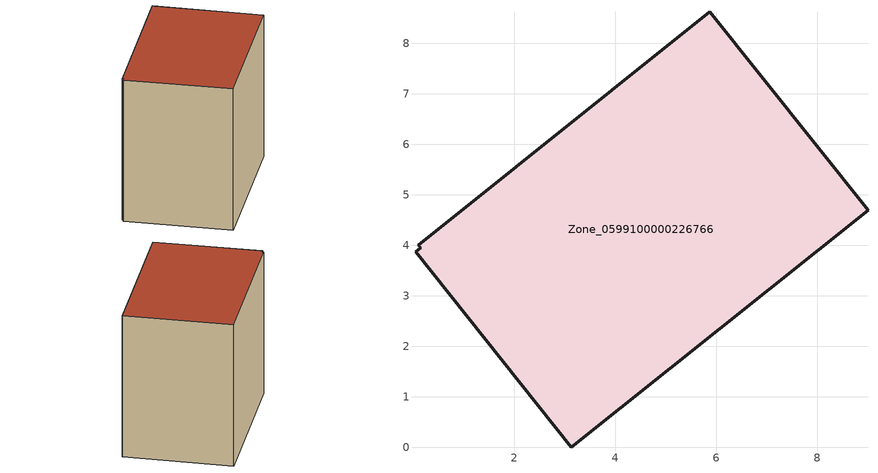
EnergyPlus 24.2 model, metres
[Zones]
Zone_0599100000226766
 floor ground (C_G): 0.04,3.87 0.14,3.95 0.1,4 5.87,8.62 9.01,4.7 3.13,0 z0
 wall outside (C_F): 9.01,4.7 5.87,8.62 0.1,4 0.14,3.95 0.04,3.87 3.13,0 9.01,4.7 z0:6.94
 roof outside (C_R): 0.14,3.95 0.04,3.87 3.13,0 9.01,4.7 5.87,8.62 0.1,4 z6.94
[BUILDING]
Pand.0599100000226766: North Axis=0; Terrain=City; Loads Convergence Tolerance Value=0.04; Temperature Convergence Tolerance Value=0.4; Solar Distribution=FullExterior; Maximum Number of Warmup Days=25; Minimum Number of Warmup Days=1
[Site:Location]
Rotterdam.The.Hague.AP_ZH_NLD Design_Conditions: Latitude=51.96; Longitude=4.45; Time Zone=1; Elevation=-4.5
[SITE:GROUNDTEMPERATURE:BUILDINGSURFACE]
18, 18, 18, 18, 18, 18, 18, 18, 18, 18, 18, 18
[MATERIAL] Thermal Absorptance=0.9; Solar Absorptance=0.7; Visible Absorptance=0.7
Name | Roughness | Thickness | Conductivity | Density | Specific Heat
G.TI.1946 | MediumSmooth | 0.15 | 1 | 540 | 1210
F.TI.1946 | Rough | 0.3 | 0.857143 | 1920 | 840
R.TI.1946 | MediumRough | 0.2 | 0.1 | 1500 | 1000
[CONSTRUCTION]
C_G: G.TI.1946
C_F: F.TI.1946
C_R: R.TI.1946
[ZONE]
Zone_0599100000226766: Type=1; Multiplier=1; Ceiling Height=Autocalculate; Volume=Autocalculate; Floor Area=autocalculate; Part of Total Floor Area=Yes
[ZONEINFILTRATION:DESIGNFLOWRATE]
Infil_Zone_0599100000226766: Zone or ZoneList or Space or SpaceList=Zone_0599100000226766; Schedule=AlwaysOn; Design Flow Rate Calculation Method=Flow/Area; Flow Rate per Floor Area=0.003; Constant Term Coefficient=1; Temperature Term Coefficient=0; Velocity Term Coefficient=0; Velocity Squared Term Coefficient=0
[HVACTEMPLATE:ZONE:IDEALLOADSAIRSYSTEM]
Zone_0599100000226766: Maximum Heating Supply Air Temperature=50; Minimum Cooling Supply Air Temperature=13; Maximum Heating Supply Air Humidity Ratio=0.0156; Minimum Cooling Supply Air Humidity Ratio=0.0077; Heating Limit=NoLimit; Cooling Limit=NoLimit; Dehumidification Control Type=ConstantSensibleHeatRatio; Cooling Sensible Heat Ratio=0.7; Dehumidification Setpoint=60; Humidification Control Type=None; Humidification Setpoint=30; Outdoor Air Method=None; Outdoor Air Flow Rate per Person=0.00944; Outdoor Air Flow Rate per Zone Floor Area=0; Outdoor Air Flow Rate per Zone=0; Demand Controlled Ventilation Type=None; Outdoor Air Economizer Type=NoEconomizer; Heat Recovery Type=None; Sensible Heat Recovery Effectiveness=0.7; Latent Heat Recovery Effectiveness=0.65
[ZONECONTROL:THERMOSTAT]
ThermostatControl_Zone_0599100000226766: Zone or ZoneList=Zone_0599100000226766; Control Type Schedule=DualSetpointControlType; Control 1=Thermostat_Zone_0599100000226766; Temperature Difference Between Cutout And Setpoint=0
[THERMOSTATSETPOINT:DUALSETPOINT]
Thermostat_Zone_0599100000226766: Heating Setpoint Temperature Schedule=HeatingSetpoint_Zone_0599100000226766; Cooling Setpoint Temperature Schedule=CoolingSetpoint_Zone_0599100000226766
[SCHEDULE:COMPACT]
HeatingSetpoint_Zone_0599100000226766: Through: 12/31, For: AllDays, Until: 24:00, 21
CoolingSetpoint_Zone_0599100000226766: Through: 12/31, For: AllDays, Until: 24:00, 24
DualSetpointControlType: Through: 12/31, For: AllDays, Until: 24:00, 4
AlwaysOn: Through: 12/31, For: AllDays, Until: 24:00, 1
